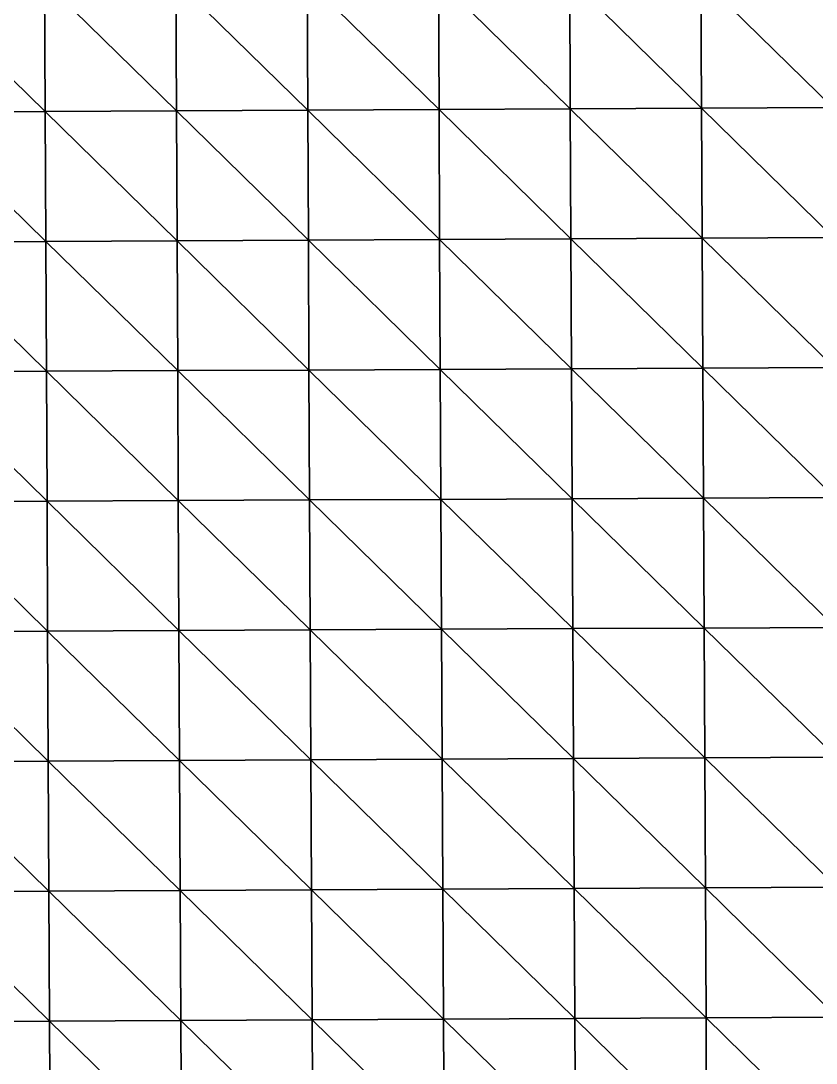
# Model space of a CAD drawing. Extents: x -372 to 678, y -263 to 741.
# Drawn here: x 217.4 to 293.5, y -65.2 to 34.6 of the extents above; entities that cross this region are included whole.
import ezdxf

# ---------------------------------------------------------------- set-up
doc = ezdxf.new("R2010")
doc.units = 0
doc.header["$LTSCALE"] = 0.0254
doc.layers.get('0').update_dxf_attribs({"linetype": 'CONTINUOUS'})
doc.layers.add('LOCATION_SNAPSHOT', color=144, linetype='CONTINUOUS')
doc.layers.add('LOCATION_TERRAIN', color=36, linetype='CONTINUOUS')

# ---------------------------------------------------------------- blocks, each defined once
blk = doc.blocks.new('LOCATION_SNAPSHOT')
at = {"color": 8}
mesh = blk.add_polyface(dxfattribs=at)
corners = [(-369.308, -262.945), (369.306, 262.947), (-371.821, 259.377), (371.824, -259.377)]
mesh.append_faces([[corners[k] for k in face] for face in [(0, 1, 2), (1, 0, 3)]], dxfattribs={"vtx0": -1, "color": 8})
blk = doc.blocks.new('LOCATION_TERRAIN')
at = {"color": 8}
mesh = blk.add_polyface(dxfattribs=at)
corners = [(219.707, 25.931, 5.6), (219.647, 38.367, 4.851), (207.085, 38.307, 4.814)]
mesh.append_faces([[corners[k] for k in face] for face in [(0, 1, 2)]], dxfattribs={"color": 8})
mesh = blk.add_polyface(dxfattribs=at)
corners = [(219.707, 25.931, 5.6), (207.085, 38.307, 4.814), (207.145, 25.87, 5.672)]
mesh.append_faces([[corners[k] for k in face] for face in [(0, 1, 2)]], dxfattribs={"color": 8})
mesh = blk.add_polyface(dxfattribs=at)
corners = [(232.268, 25.992, 5.528), (232.209, 38.428, 4.887), (219.647, 38.367, 4.851)]
mesh.append_faces([[corners[k] for k in face] for face in [(0, 1, 2)]], dxfattribs={"color": 8})
mesh = blk.add_polyface(dxfattribs=at)
corners = [(232.268, 25.992, 5.528), (219.647, 38.367, 4.851), (219.707, 25.931, 5.6)]
mesh.append_faces([[corners[k] for k in face] for face in [(0, 1, 2)]], dxfattribs={"color": 8})
mesh = blk.add_polyface(dxfattribs=at)
corners = [(244.83, 26.052, 5.475), (244.77, 38.488, 4.919), (232.209, 38.428, 4.887)]
mesh.append_faces([[corners[k] for k in face] for face in [(0, 1, 2)]], dxfattribs={"color": 8})
mesh = blk.add_polyface(dxfattribs=at)
corners = [(244.83, 26.052, 5.475), (232.209, 38.428, 4.887), (232.268, 25.992, 5.528)]
mesh.append_faces([[corners[k] for k in face] for face in [(0, 1, 2)]], dxfattribs={"color": 8})
mesh = blk.add_polyface(dxfattribs=at)
corners = [(257.392, 26.113, 5.547), (257.332, 38.549, 4.919), (244.77, 38.488, 4.919)]
mesh.append_faces([[corners[k] for k in face] for face in [(0, 1, 2)]], dxfattribs={"color": 8})
mesh = blk.add_polyface(dxfattribs=at)
corners = [(257.392, 26.113, 5.547), (244.77, 38.488, 4.919), (244.83, 26.052, 5.475)]
mesh.append_faces([[corners[k] for k in face] for face in [(0, 1, 2)]], dxfattribs={"color": 8})
mesh = blk.add_polyface(dxfattribs=at)
corners = [(269.953, 26.173, 5.619), (269.893, 38.609, 4.919), (257.332, 38.549, 4.919)]
mesh.append_faces([[corners[k] for k in face] for face in [(0, 1, 2)]], dxfattribs={"color": 8})
mesh = blk.add_polyface(dxfattribs=at)
corners = [(269.953, 26.173, 5.619), (257.332, 38.549, 4.919), (257.392, 26.113, 5.547)]
mesh.append_faces([[corners[k] for k in face] for face in [(0, 1, 2)]], dxfattribs={"color": 8})
mesh = blk.add_polyface(dxfattribs=at)
corners = [(282.515, 26.234, 5.744), (282.455, 38.67, 4.979), (269.893, 38.609, 4.919)]
mesh.append_faces([[corners[k] for k in face] for face in [(0, 1, 2)]], dxfattribs={"color": 8})
mesh = blk.add_polyface(dxfattribs=at)
corners = [(282.515, 26.234, 5.744), (269.893, 38.609, 4.919), (269.953, 26.173, 5.619)]
mesh.append_faces([[corners[k] for k in face] for face in [(0, 1, 2)]], dxfattribs={"color": 8})
mesh = blk.add_polyface(dxfattribs=at)
corners = [(295.076, 26.294, 6.332), (295.016, 38.731, 5.566), (282.455, 38.67, 4.979)]
mesh.append_faces([[corners[k] for k in face] for face in [(0, 1, 2)]], dxfattribs={"color": 8})
mesh = blk.add_polyface(dxfattribs=at)
corners = [(295.076, 26.294, 6.332), (282.455, 38.67, 4.979), (282.515, 26.234, 5.744)]
mesh.append_faces([[corners[k] for k in face] for face in [(0, 1, 2)]], dxfattribs={"color": 8})
mesh = blk.add_polyface(dxfattribs=at)
corners = [(232.328, 13.555, 6.28), (232.268, 25.992, 5.528), (219.707, 25.931, 5.6)]
mesh.append_faces([[corners[k] for k in face] for face in [(0, 1, 2)]], dxfattribs={"color": 8})
mesh = blk.add_polyface(dxfattribs=at)
corners = [(244.89, 13.616, 6.148), (244.83, 26.052, 5.475), (232.268, 25.992, 5.528)]
mesh.append_faces([[corners[k] for k in face] for face in [(0, 1, 2)]], dxfattribs={"color": 8})
mesh = blk.add_polyface(dxfattribs=at)
corners = [(244.89, 13.616, 6.148), (232.268, 25.992, 5.528), (232.328, 13.555, 6.28)]
mesh.append_faces([[corners[k] for k in face] for face in [(0, 1, 2)]], dxfattribs={"color": 8})
mesh = blk.add_polyface(dxfattribs=at)
corners = [(257.451, 13.676, 6.328), (257.392, 26.113, 5.547), (244.83, 26.052, 5.475)]
mesh.append_faces([[corners[k] for k in face] for face in [(0, 1, 2)]], dxfattribs={"color": 8})
mesh = blk.add_polyface(dxfattribs=at)
corners = [(257.451, 13.676, 6.328), (244.83, 26.052, 5.475), (244.89, 13.616, 6.148)]
mesh.append_faces([[corners[k] for k in face] for face in [(0, 1, 2)]], dxfattribs={"color": 8})
mesh = blk.add_polyface(dxfattribs=at)
corners = [(270.013, 13.737, 6.508), (269.953, 26.173, 5.619), (257.392, 26.113, 5.547)]
mesh.append_faces([[corners[k] for k in face] for face in [(0, 1, 2)]], dxfattribs={"color": 8})
mesh = blk.add_polyface(dxfattribs=at)
corners = [(270.013, 13.737, 6.508), (257.392, 26.113, 5.547), (257.451, 13.676, 6.328)]
mesh.append_faces([[corners[k] for k in face] for face in [(0, 1, 2)]], dxfattribs={"color": 8})
mesh = blk.add_polyface(dxfattribs=at)
corners = [(282.575, 13.797, 6.719), (282.515, 26.234, 5.744), (269.953, 26.173, 5.619)]
mesh.append_faces([[corners[k] for k in face] for face in [(0, 1, 2)]], dxfattribs={"color": 8})
mesh = blk.add_polyface(dxfattribs=at)
corners = [(282.575, 13.797, 6.719), (269.953, 26.173, 5.619), (270.013, 13.737, 6.508)]
mesh.append_faces([[corners[k] for k in face] for face in [(0, 1, 2)]], dxfattribs={"color": 8})
mesh = blk.add_polyface(dxfattribs=at)
corners = [(295.136, 13.858, 7.199), (295.076, 26.294, 6.332), (282.515, 26.234, 5.744)]
mesh.append_faces([[corners[k] for k in face] for face in [(0, 1, 2)]], dxfattribs={"color": 8})
mesh = blk.add_polyface(dxfattribs=at)
corners = [(295.136, 13.858, 7.199), (282.515, 26.234, 5.744), (282.575, 13.797, 6.719)]
mesh.append_faces([[corners[k] for k in face] for face in [(0, 1, 2)]], dxfattribs={"color": 8})
mesh = blk.add_polyface(dxfattribs=at)
corners = [(219.767, 13.495, 6.46), (219.707, 25.931, 5.6), (207.145, 25.87, 5.672)]
mesh.append_faces([[corners[k] for k in face] for face in [(0, 1, 2)]], dxfattribs={"color": 8})
mesh = blk.add_polyface(dxfattribs=at)
corners = [(219.767, 13.495, 6.46), (207.145, 25.87, 5.672), (207.205, 13.434, 6.641)]
mesh.append_faces([[corners[k] for k in face] for face in [(0, 1, 2)]], dxfattribs={"color": 8})
mesh = blk.add_polyface(dxfattribs=at)
corners = [(232.328, 13.555, 6.28), (219.707, 25.931, 5.6), (219.767, 13.495, 6.46)]
mesh.append_faces([[corners[k] for k in face] for face in [(0, 1, 2)]], dxfattribs={"color": 8})
mesh = blk.add_polyface(dxfattribs=at)
corners = [(219.827, 1.058, 7.321), (219.767, 13.495, 6.46), (207.205, 13.434, 6.641)]
mesh.append_faces([[corners[k] for k in face] for face in [(0, 1, 2)]], dxfattribs={"color": 8})
mesh = blk.add_polyface(dxfattribs=at)
corners = [(219.827, 1.058, 7.321), (207.205, 13.434, 6.641), (207.265, 0.998, 7.609)]
mesh.append_faces([[corners[k] for k in face] for face in [(0, 1, 2)]], dxfattribs={"color": 8})
mesh = blk.add_polyface(dxfattribs=at)
corners = [(232.388, 1.119, 7.032), (232.328, 13.555, 6.28), (219.767, 13.495, 6.46)]
mesh.append_faces([[corners[k] for k in face] for face in [(0, 1, 2)]], dxfattribs={"color": 8})
mesh = blk.add_polyface(dxfattribs=at)
corners = [(232.388, 1.119, 7.032), (219.767, 13.495, 6.46), (219.827, 1.058, 7.321)]
mesh.append_faces([[corners[k] for k in face] for face in [(0, 1, 2)]], dxfattribs={"color": 8})
mesh = blk.add_polyface(dxfattribs=at)
corners = [(244.95, 1.18, 6.82), (244.89, 13.616, 6.148), (232.328, 13.555, 6.28)]
mesh.append_faces([[corners[k] for k in face] for face in [(0, 1, 2)]], dxfattribs={"color": 8})
mesh = blk.add_polyface(dxfattribs=at)
corners = [(244.95, 1.18, 6.82), (232.328, 13.555, 6.28), (232.388, 1.119, 7.032)]
mesh.append_faces([[corners[k] for k in face] for face in [(0, 1, 2)]], dxfattribs={"color": 8})
mesh = blk.add_polyface(dxfattribs=at)
corners = [(257.511, 1.24, 7.109), (257.451, 13.676, 6.328), (244.89, 13.616, 6.148)]
mesh.append_faces([[corners[k] for k in face] for face in [(0, 1, 2)]], dxfattribs={"color": 8})
mesh = blk.add_polyface(dxfattribs=at)
corners = [(257.511, 1.24, 7.109), (244.89, 13.616, 6.148), (244.95, 1.18, 6.82)]
mesh.append_faces([[corners[k] for k in face] for face in [(0, 1, 2)]], dxfattribs={"color": 8})
mesh = blk.add_polyface(dxfattribs=at)
corners = [(270.073, 1.301, 7.398), (270.013, 13.737, 6.508), (257.451, 13.676, 6.328)]
mesh.append_faces([[corners[k] for k in face] for face in [(0, 1, 2)]], dxfattribs={"color": 8})
mesh = blk.add_polyface(dxfattribs=at)
corners = [(270.073, 1.301, 7.398), (257.451, 13.676, 6.328), (257.511, 1.24, 7.109)]
mesh.append_faces([[corners[k] for k in face] for face in [(0, 1, 2)]], dxfattribs={"color": 8})
mesh = blk.add_polyface(dxfattribs=at)
corners = [(282.634, 1.361, 7.695), (282.575, 13.797, 6.719), (270.013, 13.737, 6.508)]
mesh.append_faces([[corners[k] for k in face] for face in [(0, 1, 2)]], dxfattribs={"color": 8})
mesh = blk.add_polyface(dxfattribs=at)
corners = [(282.634, 1.361, 7.695), (270.013, 13.737, 6.508), (270.073, 1.301, 7.398)]
mesh.append_faces([[corners[k] for k in face] for face in [(0, 1, 2)]], dxfattribs={"color": 8})
mesh = blk.add_polyface(dxfattribs=at)
corners = [(295.196, 1.422, 8.066), (295.136, 13.858, 7.199), (282.575, 13.797, 6.719)]
mesh.append_faces([[corners[k] for k in face] for face in [(0, 1, 2)]], dxfattribs={"color": 8})
mesh = blk.add_polyface(dxfattribs=at)
corners = [(295.196, 1.422, 8.066), (282.575, 13.797, 6.719), (282.634, 1.361, 7.695)]
mesh.append_faces([[corners[k] for k in face] for face in [(0, 1, 2)]], dxfattribs={"color": 8})
mesh = blk.add_polyface(dxfattribs=at)
corners = [(219.887, -11.378, 7.52), (219.827, 1.058, 7.321), (207.265, 0.998, 7.609)]
mesh.append_faces([[corners[k] for k in face] for face in [(0, 1, 2)]], dxfattribs={"color": 8})
mesh = blk.add_polyface(dxfattribs=at)
corners = [(219.887, -11.378, 7.52), (207.265, 0.998, 7.609), (207.325, -11.438, 7.783)]
mesh.append_faces([[corners[k] for k in face] for face in [(0, 1, 2)]], dxfattribs={"color": 8})
mesh = blk.add_polyface(dxfattribs=at)
corners = [(232.448, -11.317, 7.258), (232.388, 1.119, 7.032), (219.827, 1.058, 7.321)]
mesh.append_faces([[corners[k] for k in face] for face in [(0, 1, 2)]], dxfattribs={"color": 8})
mesh = blk.add_polyface(dxfattribs=at)
corners = [(232.448, -11.317, 7.258), (219.827, 1.058, 7.321), (219.887, -11.378, 7.52)]
mesh.append_faces([[corners[k] for k in face] for face in [(0, 1, 2)]], dxfattribs={"color": 8})
mesh = blk.add_polyface(dxfattribs=at)
corners = [(245.01, -11.257, 7.065), (244.95, 1.18, 6.82), (232.388, 1.119, 7.032)]
mesh.append_faces([[corners[k] for k in face] for face in [(0, 1, 2)]], dxfattribs={"color": 8})
mesh = blk.add_polyface(dxfattribs=at)
corners = [(245.01, -11.257, 7.065), (232.388, 1.119, 7.032), (232.448, -11.317, 7.258)]
mesh.append_faces([[corners[k] for k in face] for face in [(0, 1, 2)]], dxfattribs={"color": 8})
mesh = blk.add_polyface(dxfattribs=at)
corners = [(257.571, -11.196, 7.328), (257.511, 1.24, 7.109), (244.95, 1.18, 6.82)]
mesh.append_faces([[corners[k] for k in face] for face in [(0, 1, 2)]], dxfattribs={"color": 8})
mesh = blk.add_polyface(dxfattribs=at)
corners = [(257.571, -11.196, 7.328), (244.95, 1.18, 6.82), (245.01, -11.257, 7.065)]
mesh.append_faces([[corners[k] for k in face] for face in [(0, 1, 2)]], dxfattribs={"color": 8})
mesh = blk.add_polyface(dxfattribs=at)
corners = [(270.133, -11.136, 7.59), (270.073, 1.301, 7.398), (257.511, 1.24, 7.109)]
mesh.append_faces([[corners[k] for k in face] for face in [(0, 1, 2)]], dxfattribs={"color": 8})
mesh = blk.add_polyface(dxfattribs=at)
corners = [(270.133, -11.136, 7.59), (257.511, 1.24, 7.109), (257.571, -11.196, 7.328)]
mesh.append_faces([[corners[k] for k in face] for face in [(0, 1, 2)]], dxfattribs={"color": 8})
mesh = blk.add_polyface(dxfattribs=at)
corners = [(282.694, -11.075, 7.867), (282.634, 1.361, 7.695), (270.073, 1.301, 7.398)]
mesh.append_faces([[corners[k] for k in face] for face in [(0, 1, 2)]], dxfattribs={"color": 8})
mesh = blk.add_polyface(dxfattribs=at)
corners = [(282.694, -11.075, 7.867), (270.073, 1.301, 7.398), (270.133, -11.136, 7.59)]
mesh.append_faces([[corners[k] for k in face] for face in [(0, 1, 2)]], dxfattribs={"color": 8})
mesh = blk.add_polyface(dxfattribs=at)
corners = [(295.256, -11.015, 8.264), (295.196, 1.422, 8.066), (282.634, 1.361, 7.695)]
mesh.append_faces([[corners[k] for k in face] for face in [(0, 1, 2)]], dxfattribs={"color": 8})
mesh = blk.add_polyface(dxfattribs=at)
corners = [(295.256, -11.015, 8.264), (282.634, 1.361, 7.695), (282.694, -11.075, 7.867)]
mesh.append_faces([[corners[k] for k in face] for face in [(0, 1, 2)]], dxfattribs={"color": 8})
mesh = blk.add_polyface(dxfattribs=at)
corners = [(219.947, -23.814, 7.318), (219.887, -11.378, 7.52), (207.325, -11.438, 7.783)]
mesh.append_faces([[corners[k] for k in face] for face in [(0, 1, 2)]], dxfattribs={"color": 8})
mesh = blk.add_polyface(dxfattribs=at)
corners = [(219.947, -23.814, 7.318), (207.325, -11.438, 7.783), (207.385, -23.875, 7.472)]
mesh.append_faces([[corners[k] for k in face] for face in [(0, 1, 2)]], dxfattribs={"color": 8})
mesh = blk.add_polyface(dxfattribs=at)
corners = [(232.508, -23.754, 7.164), (232.448, -11.317, 7.258), (219.887, -11.378, 7.52)]
mesh.append_faces([[corners[k] for k in face] for face in [(0, 1, 2)]], dxfattribs={"color": 8})
mesh = blk.add_polyface(dxfattribs=at)
corners = [(232.508, -23.754, 7.164), (219.887, -11.378, 7.52), (219.947, -23.814, 7.318)]
mesh.append_faces([[corners[k] for k in face] for face in [(0, 1, 2)]], dxfattribs={"color": 8})
mesh = blk.add_polyface(dxfattribs=at)
corners = [(245.07, -23.693, 7.051), (245.01, -11.257, 7.065), (232.448, -11.317, 7.258)]
mesh.append_faces([[corners[k] for k in face] for face in [(0, 1, 2)]], dxfattribs={"color": 8})
mesh = blk.add_polyface(dxfattribs=at)
corners = [(245.07, -23.693, 7.051), (232.448, -11.317, 7.258), (232.508, -23.754, 7.164)]
mesh.append_faces([[corners[k] for k in face] for face in [(0, 1, 2)]], dxfattribs={"color": 8})
mesh = blk.add_polyface(dxfattribs=at)
corners = [(257.631, -23.632, 7.205), (257.571, -11.196, 7.328), (245.01, -11.257, 7.065)]
mesh.append_faces([[corners[k] for k in face] for face in [(0, 1, 2)]], dxfattribs={"color": 8})
mesh = blk.add_polyface(dxfattribs=at)
corners = [(257.631, -23.632, 7.205), (245.01, -11.257, 7.065), (245.07, -23.693, 7.051)]
mesh.append_faces([[corners[k] for k in face] for face in [(0, 1, 2)]], dxfattribs={"color": 8})
mesh = blk.add_polyface(dxfattribs=at)
corners = [(270.193, -23.572, 7.359), (270.133, -11.136, 7.59), (257.571, -11.196, 7.328)]
mesh.append_faces([[corners[k] for k in face] for face in [(0, 1, 2)]], dxfattribs={"color": 8})
mesh = blk.add_polyface(dxfattribs=at)
corners = [(270.193, -23.572, 7.359), (257.571, -11.196, 7.328), (257.631, -23.632, 7.205)]
mesh.append_faces([[corners[k] for k in face] for face in [(0, 1, 2)]], dxfattribs={"color": 8})
mesh = blk.add_polyface(dxfattribs=at)
corners = [(282.754, -23.511, 7.549), (282.694, -11.075, 7.867), (270.133, -11.136, 7.59)]
mesh.append_faces([[corners[k] for k in face] for face in [(0, 1, 2)]], dxfattribs={"color": 8})
mesh = blk.add_polyface(dxfattribs=at)
corners = [(282.754, -23.511, 7.549), (270.133, -11.136, 7.59), (270.193, -23.572, 7.359)]
mesh.append_faces([[corners[k] for k in face] for face in [(0, 1, 2)]], dxfattribs={"color": 8})
mesh = blk.add_polyface(dxfattribs=at)
corners = [(295.316, -23.451, 8.055), (295.256, -11.015, 8.264), (282.694, -11.075, 7.867)]
mesh.append_faces([[corners[k] for k in face] for face in [(0, 1, 2)]], dxfattribs={"color": 8})
mesh = blk.add_polyface(dxfattribs=at)
corners = [(295.316, -23.451, 8.055), (282.694, -11.075, 7.867), (282.754, -23.511, 7.549)]
mesh.append_faces([[corners[k] for k in face] for face in [(0, 1, 2)]], dxfattribs={"color": 8})
mesh = blk.add_polyface(dxfattribs=at)
corners = [(220.007, -36.25, 7.115), (219.947, -23.814, 7.318), (207.385, -23.875, 7.472)]
mesh.append_faces([[corners[k] for k in face] for face in [(0, 1, 2)]], dxfattribs={"color": 8})
mesh = blk.add_polyface(dxfattribs=at)
corners = [(220.007, -36.25, 7.115), (207.385, -23.875, 7.472), (207.445, -36.311, 7.161)]
mesh.append_faces([[corners[k] for k in face] for face in [(0, 1, 2)]], dxfattribs={"color": 8})
mesh = blk.add_polyface(dxfattribs=at)
corners = [(232.568, -36.19, 7.07), (232.508, -23.754, 7.164), (219.947, -23.814, 7.318)]
mesh.append_faces([[corners[k] for k in face] for face in [(0, 1, 2)]], dxfattribs={"color": 8})
mesh = blk.add_polyface(dxfattribs=at)
corners = [(232.568, -36.19, 7.07), (219.947, -23.814, 7.318), (220.007, -36.25, 7.115)]
mesh.append_faces([[corners[k] for k in face] for face in [(0, 1, 2)]], dxfattribs={"color": 8})
mesh = blk.add_polyface(dxfattribs=at)
corners = [(245.13, -36.129, 7.036), (245.07, -23.693, 7.051), (232.508, -23.754, 7.164)]
mesh.append_faces([[corners[k] for k in face] for face in [(0, 1, 2)]], dxfattribs={"color": 8})
mesh = blk.add_polyface(dxfattribs=at)
corners = [(245.13, -36.129, 7.036), (232.508, -23.754, 7.164), (232.568, -36.19, 7.07)]
mesh.append_faces([[corners[k] for k in face] for face in [(0, 1, 2)]], dxfattribs={"color": 8})
mesh = blk.add_polyface(dxfattribs=at)
corners = [(257.691, -36.069, 7.082), (257.631, -23.632, 7.205), (245.07, -23.693, 7.051)]
mesh.append_faces([[corners[k] for k in face] for face in [(0, 1, 2)]], dxfattribs={"color": 8})
mesh = blk.add_polyface(dxfattribs=at)
corners = [(257.691, -36.069, 7.082), (245.07, -23.693, 7.051), (245.13, -36.129, 7.036)]
mesh.append_faces([[corners[k] for k in face] for face in [(0, 1, 2)]], dxfattribs={"color": 8})
mesh = blk.add_polyface(dxfattribs=at)
corners = [(270.253, -36.008, 7.127), (270.193, -23.572, 7.359), (257.631, -23.632, 7.205)]
mesh.append_faces([[corners[k] for k in face] for face in [(0, 1, 2)]], dxfattribs={"color": 8})
mesh = blk.add_polyface(dxfattribs=at)
corners = [(270.253, -36.008, 7.127), (257.631, -23.632, 7.205), (257.691, -36.069, 7.082)]
mesh.append_faces([[corners[k] for k in face] for face in [(0, 1, 2)]], dxfattribs={"color": 8})
mesh = blk.add_polyface(dxfattribs=at)
corners = [(282.814, -35.948, 7.231), (282.754, -23.511, 7.549), (270.193, -23.572, 7.359)]
mesh.append_faces([[corners[k] for k in face] for face in [(0, 1, 2)]], dxfattribs={"color": 8})
mesh = blk.add_polyface(dxfattribs=at)
corners = [(282.814, -35.948, 7.231), (270.193, -23.572, 7.359), (270.253, -36.008, 7.127)]
mesh.append_faces([[corners[k] for k in face] for face in [(0, 1, 2)]], dxfattribs={"color": 8})
mesh = blk.add_polyface(dxfattribs=at)
corners = [(295.376, -35.887, 7.846), (295.316, -23.451, 8.055), (282.754, -23.511, 7.549)]
mesh.append_faces([[corners[k] for k in face] for face in [(0, 1, 2)]], dxfattribs={"color": 8})
mesh = blk.add_polyface(dxfattribs=at)
corners = [(295.376, -35.887, 7.846), (282.754, -23.511, 7.549), (282.814, -35.948, 7.231)]
mesh.append_faces([[corners[k] for k in face] for face in [(0, 1, 2)]], dxfattribs={"color": 8})
mesh = blk.add_polyface(dxfattribs=at)
corners = [(295.436, -48.323, 7.376), (295.376, -35.887, 7.846), (282.814, -35.948, 7.231)]
mesh.append_faces([[corners[k] for k in face] for face in [(0, 1, 2)]], dxfattribs={"color": 8})
mesh = blk.add_polyface(dxfattribs=at)
corners = [(220.066, -48.687, 6.839), (220.007, -36.25, 7.115), (207.445, -36.311, 7.161)]
mesh.append_faces([[corners[k] for k in face] for face in [(0, 1, 2)]], dxfattribs={"color": 8})
mesh = blk.add_polyface(dxfattribs=at)
corners = [(220.066, -48.687, 6.839), (207.445, -36.311, 7.161), (207.505, -48.747, 6.839)]
mesh.append_faces([[corners[k] for k in face] for face in [(0, 1, 2)]], dxfattribs={"color": 8})
mesh = blk.add_polyface(dxfattribs=at)
corners = [(232.628, -48.626, 6.839), (232.568, -36.19, 7.07), (220.007, -36.25, 7.115)]
mesh.append_faces([[corners[k] for k in face] for face in [(0, 1, 2)]], dxfattribs={"color": 8})
mesh = blk.add_polyface(dxfattribs=at)
corners = [(232.628, -48.626, 6.839), (220.007, -36.25, 7.115), (220.066, -48.687, 6.839)]
mesh.append_faces([[corners[k] for k in face] for face in [(0, 1, 2)]], dxfattribs={"color": 8})
mesh = blk.add_polyface(dxfattribs=at)
corners = [(245.19, -48.566, 6.831), (245.13, -36.129, 7.036), (232.568, -36.19, 7.07)]
mesh.append_faces([[corners[k] for k in face] for face in [(0, 1, 2)]], dxfattribs={"color": 8})
mesh = blk.add_polyface(dxfattribs=at)
corners = [(245.19, -48.566, 6.831), (232.568, -36.19, 7.07), (232.628, -48.626, 6.839)]
mesh.append_faces([[corners[k] for k in face] for face in [(0, 1, 2)]], dxfattribs={"color": 8})
mesh = blk.add_polyface(dxfattribs=at)
corners = [(257.751, -48.505, 6.768), (257.691, -36.069, 7.082), (245.13, -36.129, 7.036)]
mesh.append_faces([[corners[k] for k in face] for face in [(0, 1, 2)]], dxfattribs={"color": 8})
mesh = blk.add_polyface(dxfattribs=at)
corners = [(257.751, -48.505, 6.768), (245.13, -36.129, 7.036), (245.19, -48.566, 6.831)]
mesh.append_faces([[corners[k] for k in face] for face in [(0, 1, 2)]], dxfattribs={"color": 8})
mesh = blk.add_polyface(dxfattribs=at)
corners = [(270.313, -48.445, 6.705), (270.253, -36.008, 7.127), (257.691, -36.069, 7.082)]
mesh.append_faces([[corners[k] for k in face] for face in [(0, 1, 2)]], dxfattribs={"color": 8})
mesh = blk.add_polyface(dxfattribs=at)
corners = [(270.313, -48.445, 6.705), (257.691, -36.069, 7.082), (257.751, -48.505, 6.768)]
mesh.append_faces([[corners[k] for k in face] for face in [(0, 1, 2)]], dxfattribs={"color": 8})
mesh = blk.add_polyface(dxfattribs=at)
corners = [(282.874, -48.384, 6.716), (282.814, -35.948, 7.231), (270.253, -36.008, 7.127)]
mesh.append_faces([[corners[k] for k in face] for face in [(0, 1, 2)]], dxfattribs={"color": 8})
mesh = blk.add_polyface(dxfattribs=at)
corners = [(282.874, -48.384, 6.716), (270.253, -36.008, 7.127), (270.313, -48.445, 6.705)]
mesh.append_faces([[corners[k] for k in face] for face in [(0, 1, 2)]], dxfattribs={"color": 8})
mesh = blk.add_polyface(dxfattribs=at)
corners = [(295.436, -48.323, 7.376), (282.814, -35.948, 7.231), (282.874, -48.384, 6.716)]
mesh.append_faces([[corners[k] for k in face] for face in [(0, 1, 2)]], dxfattribs={"color": 8})
mesh = blk.add_polyface(dxfattribs=at)
corners = [(220.126, -61.123, 6.51), (220.066, -48.687, 6.839), (207.505, -48.747, 6.839)]
mesh.append_faces([[corners[k] for k in face] for face in [(0, 1, 2)]], dxfattribs={"color": 8})
mesh = blk.add_polyface(dxfattribs=at)
corners = [(220.126, -61.123, 6.51), (207.505, -48.747, 6.839), (207.565, -61.183, 6.51)]
mesh.append_faces([[corners[k] for k in face] for face in [(0, 1, 2)]], dxfattribs={"color": 8})
mesh = blk.add_polyface(dxfattribs=at)
corners = [(232.688, -61.062, 6.51), (232.628, -48.626, 6.839), (220.066, -48.687, 6.839)]
mesh.append_faces([[corners[k] for k in face] for face in [(0, 1, 2)]], dxfattribs={"color": 8})
mesh = blk.add_polyface(dxfattribs=at)
corners = [(232.688, -61.062, 6.51), (220.066, -48.687, 6.839), (220.126, -61.123, 6.51)]
mesh.append_faces([[corners[k] for k in face] for face in [(0, 1, 2)]], dxfattribs={"color": 8})
mesh = blk.add_polyface(dxfattribs=at)
corners = [(245.25, -61.002, 6.488), (245.19, -48.566, 6.831), (232.628, -48.626, 6.839)]
mesh.append_faces([[corners[k] for k in face] for face in [(0, 1, 2)]], dxfattribs={"color": 8})
mesh = blk.add_polyface(dxfattribs=at)
corners = [(245.25, -61.002, 6.488), (232.628, -48.626, 6.839), (232.688, -61.062, 6.51)]
mesh.append_faces([[corners[k] for k in face] for face in [(0, 1, 2)]], dxfattribs={"color": 8})
mesh = blk.add_polyface(dxfattribs=at)
corners = [(257.811, -60.941, 6.316), (257.751, -48.505, 6.768), (245.19, -48.566, 6.831)]
mesh.append_faces([[corners[k] for k in face] for face in [(0, 1, 2)]], dxfattribs={"color": 8})
mesh = blk.add_polyface(dxfattribs=at)
corners = [(257.811, -60.941, 6.316), (245.19, -48.566, 6.831), (245.25, -61.002, 6.488)]
mesh.append_faces([[corners[k] for k in face] for face in [(0, 1, 2)]], dxfattribs={"color": 8})
mesh = blk.add_polyface(dxfattribs=at)
corners = [(270.373, -60.881, 6.144), (270.313, -48.445, 6.705), (257.751, -48.505, 6.768)]
mesh.append_faces([[corners[k] for k in face] for face in [(0, 1, 2)]], dxfattribs={"color": 8})
mesh = blk.add_polyface(dxfattribs=at)
corners = [(270.373, -60.881, 6.144), (257.751, -48.505, 6.768), (257.811, -60.941, 6.316)]
mesh.append_faces([[corners[k] for k in face] for face in [(0, 1, 2)]], dxfattribs={"color": 8})
mesh = blk.add_polyface(dxfattribs=at)
corners = [(282.934, -60.82, 6.058), (282.874, -48.384, 6.716), (270.313, -48.445, 6.705)]
mesh.append_faces([[corners[k] for k in face] for face in [(0, 1, 2)]], dxfattribs={"color": 8})
mesh = blk.add_polyface(dxfattribs=at)
corners = [(282.934, -60.82, 6.058), (270.313, -48.445, 6.705), (270.373, -60.881, 6.144)]
mesh.append_faces([[corners[k] for k in face] for face in [(0, 1, 2)]], dxfattribs={"color": 8})
mesh = blk.add_polyface(dxfattribs=at)
corners = [(295.496, -60.76, 6.718), (295.436, -48.323, 7.376), (282.874, -48.384, 6.716)]
mesh.append_faces([[corners[k] for k in face] for face in [(0, 1, 2)]], dxfattribs={"color": 8})
mesh = blk.add_polyface(dxfattribs=at)
corners = [(295.496, -60.76, 6.718), (282.874, -48.384, 6.716), (282.934, -60.82, 6.058)]
mesh.append_faces([[corners[k] for k in face] for face in [(0, 1, 2)]], dxfattribs={"color": 8})
mesh = blk.add_polyface(dxfattribs=at)
corners = [(282.994, -73.257, 5.401), (282.934, -60.82, 6.058), (270.373, -60.881, 6.144)]
mesh.append_faces([[corners[k] for k in face] for face in [(0, 1, 2)]], dxfattribs={"color": 8})
mesh = blk.add_polyface(dxfattribs=at)
corners = [(295.556, -73.196, 6.061), (295.496, -60.76, 6.718), (282.934, -60.82, 6.058)]
mesh.append_faces([[corners[k] for k in face] for face in [(0, 1, 2)]], dxfattribs={"color": 8})
mesh = blk.add_polyface(dxfattribs=at)
corners = [(295.556, -73.196, 6.061), (282.934, -60.82, 6.058), (282.994, -73.257, 5.401)]
mesh.append_faces([[corners[k] for k in face] for face in [(0, 1, 2)]], dxfattribs={"color": 8})
mesh = blk.add_polyface(dxfattribs=at)
corners = [(220.186, -73.559, 6.182), (220.126, -61.123, 6.51), (207.565, -61.183, 6.51)]
mesh.append_faces([[corners[k] for k in face] for face in [(0, 1, 2)]], dxfattribs={"color": 8})
mesh = blk.add_polyface(dxfattribs=at)
corners = [(220.186, -73.559, 6.182), (207.565, -61.183, 6.51), (207.625, -73.62, 6.182)]
mesh.append_faces([[corners[k] for k in face] for face in [(0, 1, 2)]], dxfattribs={"color": 8})
mesh = blk.add_polyface(dxfattribs=at)
corners = [(232.748, -73.499, 6.182), (232.688, -61.062, 6.51), (220.126, -61.123, 6.51)]
mesh.append_faces([[corners[k] for k in face] for face in [(0, 1, 2)]], dxfattribs={"color": 8})
mesh = blk.add_polyface(dxfattribs=at)
corners = [(232.748, -73.499, 6.182), (220.126, -61.123, 6.51), (220.186, -73.559, 6.182)]
mesh.append_faces([[corners[k] for k in face] for face in [(0, 1, 2)]], dxfattribs={"color": 8})
mesh = blk.add_polyface(dxfattribs=at)
corners = [(245.309, -73.438, 6.144), (245.25, -61.002, 6.488), (232.688, -61.062, 6.51)]
mesh.append_faces([[corners[k] for k in face] for face in [(0, 1, 2)]], dxfattribs={"color": 8})
mesh = blk.add_polyface(dxfattribs=at)
corners = [(245.309, -73.438, 6.144), (232.688, -61.062, 6.51), (232.748, -73.499, 6.182)]
mesh.append_faces([[corners[k] for k in face] for face in [(0, 1, 2)]], dxfattribs={"color": 8})
mesh = blk.add_polyface(dxfattribs=at)
corners = [(257.871, -73.378, 5.864), (257.811, -60.941, 6.316), (245.25, -61.002, 6.488)]
mesh.append_faces([[corners[k] for k in face] for face in [(0, 1, 2)]], dxfattribs={"color": 8})
mesh = blk.add_polyface(dxfattribs=at)
corners = [(257.871, -73.378, 5.864), (245.25, -61.002, 6.488), (245.309, -73.438, 6.144)]
mesh.append_faces([[corners[k] for k in face] for face in [(0, 1, 2)]], dxfattribs={"color": 8})
mesh = blk.add_polyface(dxfattribs=at)
corners = [(270.433, -73.317, 5.584), (270.373, -60.881, 6.144), (257.811, -60.941, 6.316)]
mesh.append_faces([[corners[k] for k in face] for face in [(0, 1, 2)]], dxfattribs={"color": 8})
mesh = blk.add_polyface(dxfattribs=at)
corners = [(270.433, -73.317, 5.584), (257.811, -60.941, 6.316), (257.871, -73.378, 5.864)]
mesh.append_faces([[corners[k] for k in face] for face in [(0, 1, 2)]], dxfattribs={"color": 8})
mesh = blk.add_polyface(dxfattribs=at)
corners = [(282.994, -73.257, 5.401), (270.373, -60.881, 6.144), (270.433, -73.317, 5.584)]
mesh.append_faces([[corners[k] for k in face] for face in [(0, 1, 2)]], dxfattribs={"color": 8})

msp = doc.modelspace()

# ---------------------------------------------------------------- block references
at = {"layer": 'LOCATION_SNAPSHOT', "color": 0}
msp.add_blockref('LOCATION_SNAPSHOT', (0, 0), dxfattribs=at)
at = {"layer": 'LOCATION_TERRAIN', "color": 0}
msp.add_blockref('LOCATION_TERRAIN', (0, 0), dxfattribs=at)

doc.saveas('drawing.dxf')
